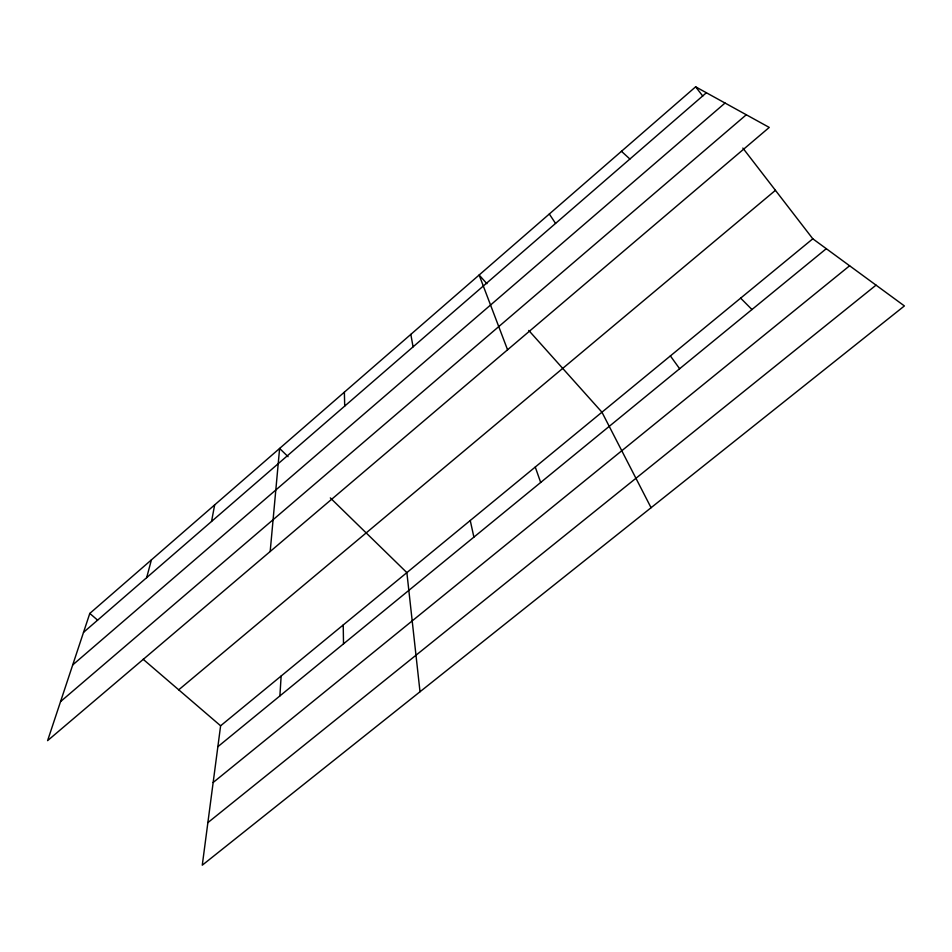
<?xml version="1.0" encoding="UTF-8"?>
<svg xmlns="http://www.w3.org/2000/svg" width="952" height="952" viewBox="0 0 952 952"><rect width="100%" height="100%" fill="white"/><g stroke="black" fill="none" stroke-linecap="round" stroke-linejoin="round"><path stroke-width="1.43" d="M279.888 695.924L281.149 676.027M270.178 551.517L279.614 448.44L288.063 456.686M812.806 238.797L220.614 725.793L202.276 865.178L904.4 305.937L812.806 238.797L742.857 148.072M211.546 521.458L214.652 504.893M146.667 577.662L151.404 559.871M89.797 613.433L47.6 740.644L769.252 127.425L695.638 86.822L89.797 613.433L97.58 620.121M83.514 632.366L706.396 92.749M72.709 664.936L725.043 103.042M60.547 701.6L746.297 114.764M178.726 689.819L775.44 190.329M217.865 746.689L826.3 248.686M213.165 782.484L849.612 265.775M207.881 822.623L876.042 285.148M143.157 659.272L220.614 725.793M621.454 151.309L629.891 159.02M330.308 497.908L406.873 572.628L420.01 691.759M740.644 298.143L751.961 309.531M486.924 283.708L479.13 275.009L507.559 349.789M528.753 330.439L601.95 412.204L651.073 507.713M695.638 86.822L702.754 96.045M670.386 355.929L679.633 368.733M549.316 214.01L555.563 223.422M535.262 467.051L540.677 482.474M470.252 520.506L473.894 537.13M410.836 334.378L413.061 346.873M344.362 392.164L344.719 406.076M343.22 624.976L343.517 643.838"/></g></svg>
